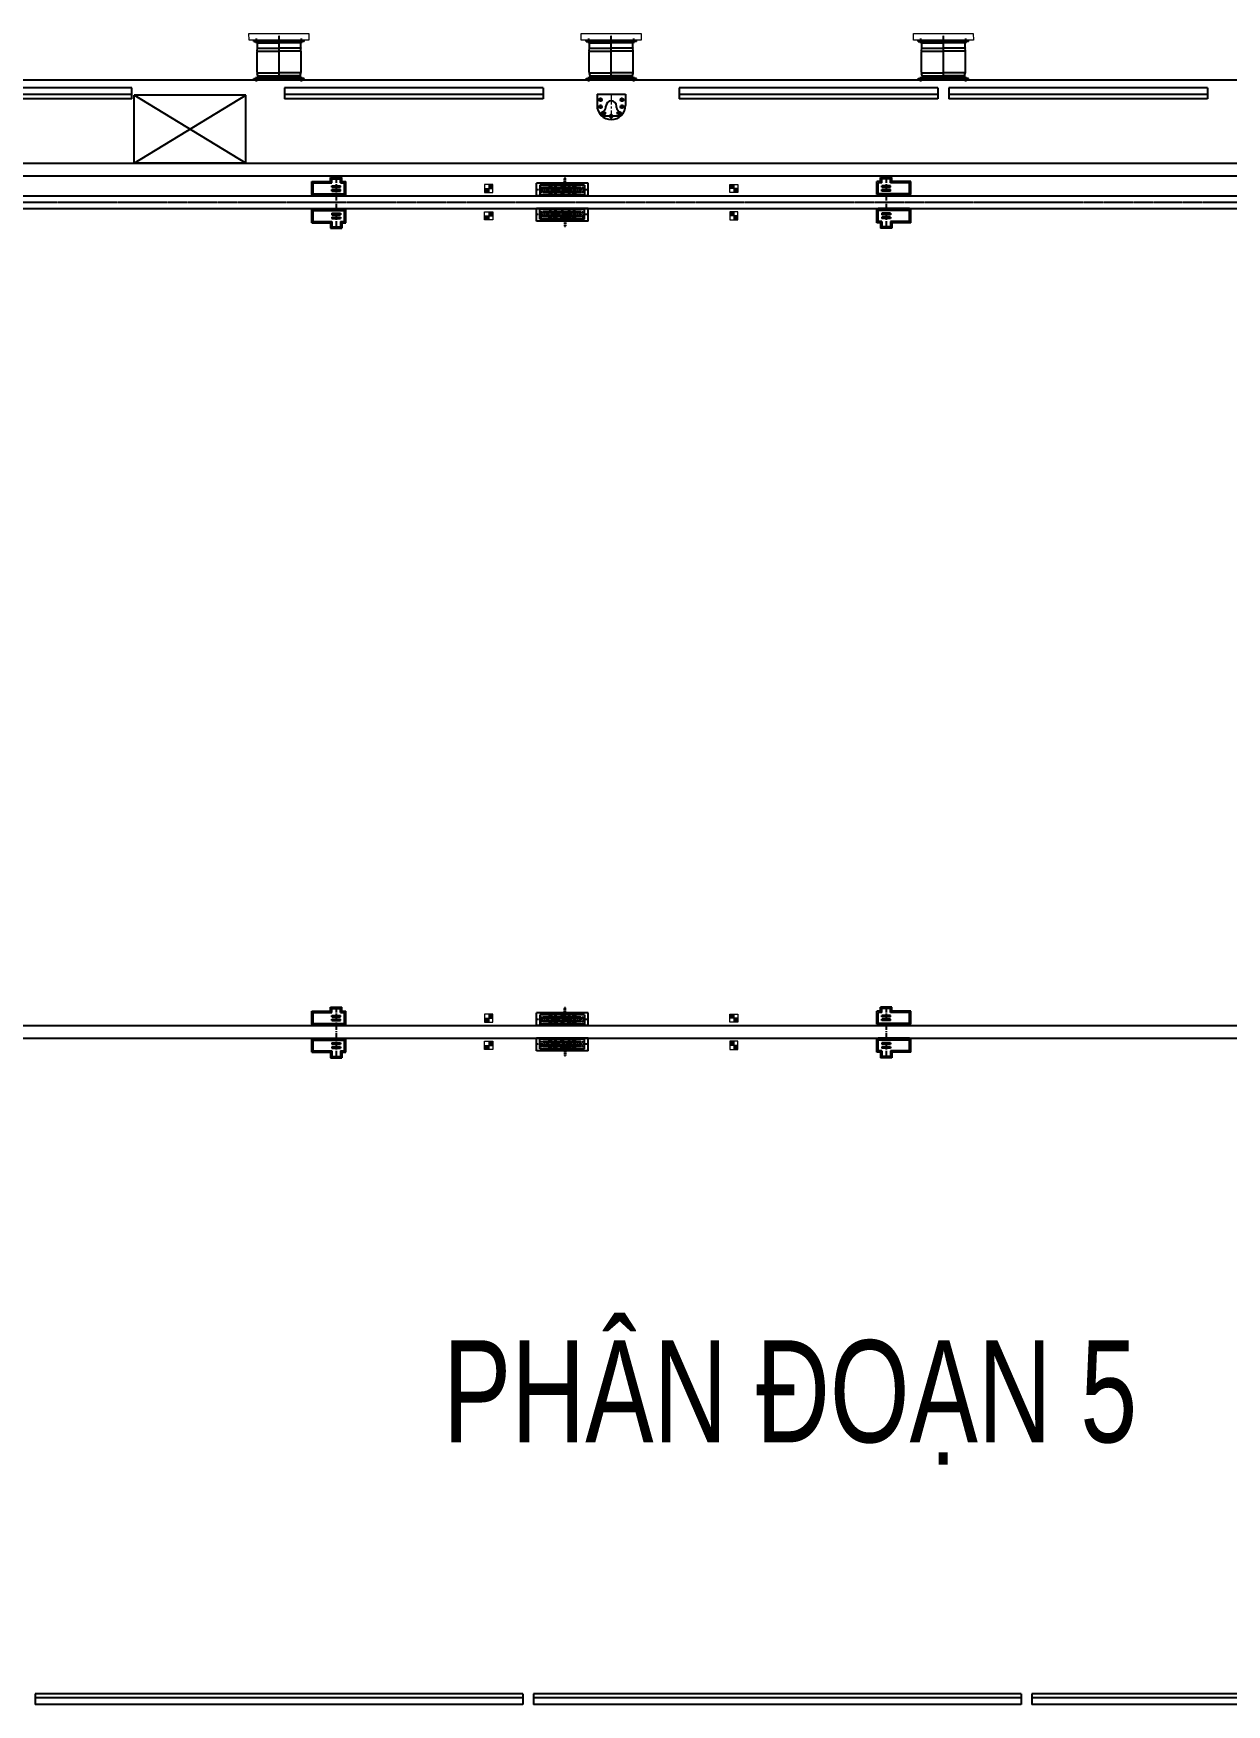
# Model space of a CAD drawing. Extents: x 3412 to 1212600, y 2456 to 246916.
# Drawn here: x 735309 to 779126, y 129066 to 190466 of the extents above; entities that cross this region are included whole.
import ezdxf
from ezdxf.enums import TextEntityAlignment as Align

# ---------------------------------------------------------------- set-up
doc = ezdxf.new("R2010")
doc.units = 0
doc.header["$LTSCALE"] = 20
doc.header["$MEASUREMENT"] = 0
for name, pattern in [('ACAD_ISO10W100', [18, 12, -3, 0, -3]), ('CENTER', [2, 1.25, -0.25, 0.25, -0.25]), ('CENTER2', [28.575000000000003, 19.05, -3.175, 3.175, -3.175]), ('HIDDEN', [0.375, 0.25, -0.125])]:
    doc.linetypes.add(name, pattern=pattern)
for name, color, linetype in [('BAO', 7, 'CONTINUOUS'), ('CEN', 1, 'CENTER'), ('DIM', 4, 'CONTINUOUS'), ('FENDER', 4, 'CONTINUOUS'), ('Gochanxe', 6, 'CONTINUOUS'), ('HIDDEN', 9, 'HIDDEN'), ('KHUAT', 8, 'HIDDEN'), ('Text-Vie', 4, 'CONTINUOUS'), ('THEP', 2, 'CONTINUOUS'), ('TRUC', 1, 'CENTER'), ('ve', 6, 'CONTINUOUS')]:
    doc.layers.add(name, color=color, linetype=linetype)
doc.styles.add('VNROMANS', font='vn_vni.shx', dxfattribs={"width": 0.75, "bigfont": 'bigfont.shx'})

# ---------------------------------------------------------------- blocks, each defined once
blk = doc.blocks.new('STOWN PIN')
at = {"layer": 'BAO'}
for p, q in [((1013224.943246489, 483978.47460759), (1013224.943246489, 483508.47460759)), ((1013224.943246489, 483978.47460759), (1015124.943246489, 483978.47460759)), ((1013354.943246489, 483903.47460759), (1013354.943246489, 483553.47460759)), ((1013354.943246489, 483903.47460759), (1014994.943246489, 483903.47460759)), ((1013874.943246489, 483853.47460759), (1013974.943246489, 483853.47460759)), ((1013874.943246489, 483853.47460759), (1013874.943246489, 483603.47460759)), ((1013974.943246489, 483853.47460759), (1013974.943246489, 483603.47460759)), ((1014374.943246489, 483853.47460759), (1014474.943246489, 483853.47460759)), ((1014374.943246489, 483853.47460759), (1014374.943246489, 483603.47460759)), ((1014474.943246489, 483853.47460759), (1014474.943246489, 483603.47460759)), ((1014994.943246489, 483903.47460759), (1014994.943246489, 483553.47460759)), ((1015124.943246489, 483978.47460759), (1015124.943246489, 483508.47460759)), ((1013224.943246489, 483508.47460759), (1015124.943246489, 483508.47460759)), ((1013354.943246489, 483553.47460759), (1014994.943246489, 483553.47460759)), ((1013474.943246489, 483818.47460759), (1013474.943246489, 483783.47460759)), ((1013474.943246489, 483818.47460759), (1014874.943246489, 483818.47460759)), ((1013474.943246489, 483783.47460759), (1014874.943246489, 483783.47460759)), ((1013474.943246489, 483638.47460759), (1013474.943246489, 483673.47460759)), ((1013474.943246489, 483673.47460759), (1014874.943246489, 483673.47460759)), ((1013474.943246489, 483638.47460759), (1014874.943246489, 483638.47460759)), ((1013574.943246489, 483818.47460759), (1013574.943246489, 483783.47460759)), ((1013574.943246489, 483638.47460759), (1013574.943246489, 483673.47460759)), ((1013874.943246489, 483603.4746075899), (1013974.943246489, 483603.4746075899)), ((1014374.943246489, 483603.4746075899), (1014474.943246489, 483603.47460759)), ((1014774.943246489, 483818.47460759), (1014774.943246489, 483783.47460759)), ((1014774.943246489, 483638.47460759), (1014774.943246489, 483673.47460759)), ((1014874.943246489, 483818.47460759), (1014874.943246489, 483783.47460759)), ((1014874.943246489, 483638.47460759), (1014874.943246489, 483673.47460759)), ((1013224.943246489, 483048.47460759), (1013224.943246489, 482578.47460759)), ((1013224.943246489, 483048.47460759), (1015124.943246489, 483048.4746075899)), ((1013354.943246489, 483003.47460759), (1014994.943246489, 483003.47460759)), ((1013354.943246489, 482653.47460759), (1013354.943246489, 483003.47460759)), ((1013354.943246489, 482653.47460759), (1014994.943246489, 482653.47460759)), ((1013474.943246489, 482918.47460759), (1014874.943246489, 482918.4746075899)), ((1013474.943246489, 482918.47460759), (1013474.943246489, 482883.47460759)), ((1013474.943246489, 482883.47460759), (1014874.943246489, 482883.4746075899)), ((1013474.943246489, 482773.47460759), (1014874.943246489, 482773.47460759)), ((1013474.943246489, 482738.47460759), (1013474.943246489, 482773.47460759)), ((1013474.943246489, 482738.47460759), (1014874.943246489, 482738.47460759)), ((1013574.943246489, 482918.47460759), (1013574.943246489, 482883.47460759)), ((1013574.943246489, 482738.47460759), (1013574.943246489, 482773.47460759)), ((1013874.943246489, 482703.47460759), (1013874.943246489, 482953.47460759)), ((1013874.943246489, 482953.47460759), (1013974.943246489, 482953.47460759)), ((1013874.943246489, 482703.47460759), (1013974.943246489, 482703.47460759)), ((1013974.943246489, 482703.47460759), (1013974.943246489, 482953.47460759)), ((1014374.943246489, 482703.47460759), (1014374.943246489, 482953.47460759)), ((1014374.943246489, 482953.47460759), (1014474.943246489, 482953.47460759)), ((1014374.943246489, 482703.47460759), (1014474.943246489, 482703.47460759)), ((1014474.943246489, 482703.47460759), (1014474.943246489, 482953.47460759)), ((1014774.943246489, 482918.47460759), (1014774.943246489, 482883.47460759)), ((1014774.943246489, 482738.47460759), (1014774.943246489, 482773.47460759)), ((1014874.943246489, 482918.47460759), (1014874.943246489, 482883.47460759)), ((1014874.943246489, 482738.47460759), (1014874.943246489, 482773.47460759)), ((1014994.943246489, 482653.47460759), (1014994.943246489, 483003.47460759)), ((1015124.943246489, 483048.4746075899), (1015124.943246489, 482578.47460759)), ((1013224.943246489, 482578.47460759), (1015124.943246489, 482578.47460759))]:
    blk.add_line(p, q, dxfattribs=at)
at = {"layer": 'CEN', "ltscale": 0.1}
for p, q in [((1013414.943246489, 483848.283200616), (1013414.943246489, 483758.6660145639)), ((1014934.943246489, 483848.283200616), (1014934.943246489, 483758.6660145639)), ((1013224.943246489, 483728.4746075912), (1015124.943246489, 483728.47460759)), ((1013459.751839515, 483803.47460759), (1013370.134653463, 483803.47460759)), ((1013459.751839515, 483653.4746075899), (1013370.134653463, 483653.4746075899)), ((1013414.943246489, 483608.6660145639), (1013414.943246489, 483698.283200616)), ((1014074.943246489, 483763.5713218247), (1014074.943246489, 483693.3778933552)), ((1014890.134653463, 483803.4746075899), (1014979.751839515, 483803.4746075899)), ((1014890.134653463, 483653.4746075899), (1014979.751839515, 483653.4746075899)), ((1014934.943246489, 483608.6660145639), (1014934.943246489, 483698.283200616)), ((1013224.943246489, 482828.4746075912), (1015124.943246489, 482828.47460759)), ((1013459.751839515, 482903.47460759), (1013370.134653463, 482903.47460759)), ((1013459.751839515, 482753.47460759), (1013370.134653463, 482753.47460759)), ((1013414.943246489, 482948.283200616), (1013414.943246489, 482858.666014564)), ((1013414.943246489, 482708.6660145639), (1013414.943246489, 482798.283200616)), ((1014074.943246489, 482793.3778933552), (1014074.943246489, 482863.5713218247)), ((1014890.134653463, 482903.47460759), (1014979.751839515, 482903.47460759)), ((1014890.134653463, 482753.47460759), (1014979.751839515, 482753.47460759)), ((1014934.943246489, 482948.283200616), (1014934.943246489, 482858.6660145639)), ((1014934.943246489, 482708.6660145639), (1014934.943246489, 482798.283200616))]:
    blk.add_line(p, q, dxfattribs=at)
at = {"layer": 'HIDDEN', "ltscale": 0.2}
for p, q in [((1014054.943246489, 483728.47460759), (1014054.943246489, 484151.1778209549)), ((1014094.943246489, 483728.47460759), (1014094.943246489, 484151.2909474992)), ((1014054.943246489, 482828.47460759), (1014054.943246489, 482405.7713942251)), ((1014094.943246489, 482828.47460759), (1014094.943246489, 482405.6582676808))]:
    blk.add_line(p, q, dxfattribs=at)
at = {"layer": 'KHUAT'}
for p, q in [((1013689.943246489, 483875.9746075899), (1013779.943246489, 483875.97460759)), ((1013689.943246489, 483875.9746075899), (1013689.943246489, 483785.97460759)), ((1013779.943246489, 483875.97460759), (1013779.943246489, 483785.97460759)), ((1014129.943246489, 483875.97460759), (1014129.943246489, 483785.97460759)), ((1014129.943246489, 483875.97460759), (1014219.943246489, 483875.97460759)), ((1014219.943246489, 483875.97460759), (1014219.943246489, 483785.97460759)), ((1014569.943246489, 483875.9746075901), (1014659.943246489, 483875.9746075901)), ((1014569.943246489, 483875.9746075901), (1014569.943246489, 483785.97460759)), ((1014659.943246489, 483875.9746075901), (1014659.943246489, 483785.97460759)), ((1013689.943246489, 483785.9746075899), (1013779.943246489, 483785.97460759)), ((1013689.943246489, 483670.97460759), (1013779.943246489, 483670.97460759)), ((1013689.943246489, 483670.97460759), (1013689.943246489, 483580.97460759)), ((1013689.943246489, 483580.97460759), (1013779.943246489, 483580.97460759)), ((1013779.943246489, 483670.97460759), (1013779.943246489, 483580.97460759)), ((1014129.943246489, 483785.9746075899), (1014219.943246489, 483785.97460759)), ((1014129.943246489, 483670.97460759), (1014129.943246489, 483580.97460759)), ((1014129.943246489, 483670.97460759), (1014219.943246489, 483670.97460759)), ((1014129.943246489, 483580.97460759), (1014219.943246489, 483580.97460759)), ((1014219.943246489, 483670.97460759), (1014219.943246489, 483580.97460759)), ((1014569.943246489, 483785.9746075899), (1014659.943246489, 483785.97460759)), ((1014569.943246489, 483670.97460759), (1014659.943246489, 483670.97460759)), ((1014569.943246489, 483670.97460759), (1014569.943246489, 483580.97460759)), ((1014569.943246489, 483580.97460759), (1014659.943246489, 483580.97460759)), ((1014659.943246489, 483670.97460759), (1014659.943246489, 483580.97460759)), ((1013689.943246489, 482885.97460759), (1013689.943246489, 482960.97460759)), ((1013689.943246489, 482960.97460759), (1013779.943246489, 482960.97460759)), ((1013689.943246489, 482885.97460759), (1013779.943246489, 482885.97460759)), ((1013689.943246489, 482770.97460759), (1013779.943246489, 482770.97460759)), ((1013689.943246489, 482695.97460759), (1013689.943246489, 482770.97460759)), ((1013689.943246489, 482695.97460759), (1013779.943246489, 482695.97460759)), ((1013779.943246489, 482885.97460759), (1013779.943246489, 482960.97460759)), ((1013779.943246489, 482695.97460759), (1013779.943246489, 482770.97460759)), ((1014129.943246489, 482960.97460759), (1014219.943246489, 482960.97460759)), ((1014129.943246489, 482885.97460759), (1014129.943246489, 482960.97460759)), ((1014129.943246489, 482885.97460759), (1014219.943246489, 482885.97460759)), ((1014129.943246489, 482770.97460759), (1014219.943246489, 482770.97460759)), ((1014129.943246489, 482695.97460759), (1014129.943246489, 482770.97460759)), ((1014129.943246489, 482695.97460759), (1014219.943246489, 482695.97460759)), ((1014219.943246489, 482885.97460759), (1014219.943246489, 482960.97460759)), ((1014219.943246489, 482695.97460759), (1014219.943246489, 482770.97460759)), ((1014569.943246489, 482885.97460759), (1014569.943246489, 482960.97460759)), ((1014569.943246489, 482960.97460759), (1014659.943246489, 482960.97460759)), ((1014569.943246489, 482885.97460759), (1014659.943246489, 482885.97460759)), ((1014569.943246489, 482695.97460759), (1014569.943246489, 482770.97460759)), ((1014569.943246489, 482770.97460759), (1014659.943246489, 482770.97460759)), ((1014569.943246489, 482695.97460759), (1014659.943246489, 482695.97460759)), ((1014659.943246489, 482885.97460759), (1014659.943246489, 482960.97460759)), ((1014659.943246489, 482695.97460759), (1014659.943246489, 482770.97460759))]:
    blk.add_line(p, q, dxfattribs=at)
for centre in [(1014074.943246489, 483728.47460759), (1014074.943246489, 482828.47460759)]:
    blk.add_circle(centre, 20, dxfattribs=at)
for centre, radius, start, end in [((1014064.943248761, 484144.7484312159), 11.95008258844117, 33.19478902176302, 146.805250768551), ((1014084.943248759, 484144.7520714395), 11.94809380308183, 33.18020921004884, 146.8198305785457), ((1014084.943244218, 484157.8298305031), 11.94809380308303, 213.1802092100488, 326.8198305785457), ((1014064.943248761, 482412.2007839641), 11.95008258844117, 213.194749231449, 326.8052109782369), ((1014084.943244218, 482399.1193846769), 11.94809380308303, 33.18016942145428, 146.8197907899512), ((1014084.943248759, 482412.1971437405), 11.94809380308183, 213.1801694214543, 326.8197907899511)]:
    blk.add_arc(centre, radius, start, end, dxfattribs=at)
blk = doc.blocks.new('DEM1450')
at = {"layer": 'DIM', "color": 1, "linetype": 'CENTER2', "ltscale": 2}
for p, q in [((-1450803.578056657, 656359.9936011005), (-1450803.578056657, 656531.9936011005)), ((-1449153.578056657, 656359.9936011005), (-1449153.578056657, 656531.9936011005)), ((-1450803.578056657, 654951.9936011052), (-1450803.578056657, 655123.9936011052)), ((-1449153.578056657, 654951.9936011052), (-1449153.578056657, 655123.9936011052))]:
    blk.add_line(p, q, dxfattribs=at)
at = {"layer": 've', "color": 7}
for p, q in [((-1450903.578056657, 656424.9936011005), (-1450903.578056657, 656466.9936011005)), ((-1450903.578056657, 656466.9936011005), (-1449053.578056657, 656466.9936011006)), ((-1450903.578056657, 656424.9936011005), (-1450845.545832512, 656424.9936011005)), ((-1450773.862484455, 656366.9936011005), (-1450845.545832512, 656424.9936011005)), ((-1450845.545832512, 656424.9936011005), (-1449978.862484455, 656424.9936011005)), ((-1450773.862484455, 656366.9936011005), (-1449978.862484455, 656366.9936011005)), ((-1450773.862484455, 656188.4736423548), (-1450773.862484455, 656366.9936011005)), ((-1449053.578056657, 656424.9936011005), (-1449978.862484455, 656424.9936011005)), ((-1449183.862484455, 656366.9936011005), (-1449978.862484455, 656366.9936011005)), ((-1449183.862484455, 656366.9936011005), (-1449112.288513882, 656425.128522835)), ((-1449183.862484455, 656188.4736423548), (-1449183.862484455, 656366.9936011005)), ((-1449053.578056657, 656424.9936011005), (-1449053.578056657, 656466.9936011045)), ((-1450785.862484455, 655290.3921895213), (-1450785.862484455, 656057.5135598462)), ((-1450785.669421384, 656064.9936011005), (-1449978.862484455, 656064.9936011005)), ((-1450785.09279456, 656072.4339367535), (-1450774.63217435, 656173.5532654473)), ((-1450774.055547526, 656180.9936011005), (-1449978.862484455, 656180.9936011005)), ((-1449183.669421384, 656180.9936011005), (-1449978.862484455, 656180.9936011005)), ((-1449172.055547526, 656064.9936011005), (-1449978.862484455, 656064.9936011005)), ((-1449172.63217435, 656072.4339367535), (-1449183.09279456, 656173.5532654473)), ((-1449171.862484455, 655290.3921895213), (-1449171.862484455, 656057.5135598462)), ((-1450784.274828462, 655268.9936011005), (-1449978.862484455, 655268.9936011005)), ((-1450757.043720816, 655173.4799844674), (-1450779.681248094, 655248.5072177334)), ((-1450752.450140448, 655152.9936011005), (-1449978.862484455, 655152.9936011005)), ((-1449173.450140448, 655268.9936011005), (-1449978.862484455, 655268.9936011005)), ((-1449205.274828462, 655152.9936011005), (-1449978.862484455, 655152.9936011005)), ((-1449200.681248094, 655173.4799844674), (-1449178.043720816, 655248.5072177334)), ((-1450903.578056657, 655058.9936011052), (-1449978.862484455, 655058.9936011052)), ((-1450903.578056657, 655016.993601105), (-1450903.578056657, 655058.993601105)), ((-1450903.578056657, 655016.993601105), (-1449053.578056657, 655016.9936011052)), ((-1450750.862484455, 655116.9936011052), (-1450808.862484455, 655058.9936011052)), ((-1450750.862484455, 655116.9936011052), (-1450750.862484455, 655131.5950126797)), ((-1450750.862484455, 655116.9936011052), (-1449978.862484455, 655116.9936011052)), ((-1449206.862484455, 655116.9936011052), (-1449978.862484455, 655116.9936011052)), ((-1449053.578056657, 655058.9936011052), (-1449978.862484455, 655058.9936011052)), ((-1449718.862484455, 655058.9936011052), (-1449893.862488455, 655058.9936011052)), ((-1449173.862484455, 655058.9936011052), (-1449218.862484455, 655058.9936011052)), ((-1449206.862484455, 655116.9936011052), (-1449206.862484455, 655131.5950126797)), ((-1449206.862484455, 655116.9936011052), (-1449206.862484455, 655131.5950126797)), ((-1449206.862484455, 655116.9936011052), (-1449148.862484455, 655058.9936011052)), ((-1449206.862484455, 655116.9936011052), (-1449173.862484455, 655083.9936011052)), ((-1449053.578056657, 655016.9936011052), (-1449053.578056657, 655058.9936011091))]:
    blk.add_line(p, q, dxfattribs=at)
at = {"layer": 've', "color": 1, "linetype": 'ACAD_ISO10W100', "ltscale": 0.1}
for p, q in [((-1449978.578056657, 655017.0700450104), (-1449978.578056657, 656639.328467969)), ((-1449978.578056657, 655016.9936011051), (-1449978.578056657, 656639.2520240636))]:
    blk.add_line(p, q, dxfattribs=at)
at = {"layer": 've', "color": 7}
for centre, start, end in [((-1450640.862484455, 656057.5135598463), 174.0938588821114, 180), ((-1450918.862484455, 656188.473642355), 354.0938588821114, 0), ((-1449038.862484455, 656188.473642355), 180, 185.9061411178886), ((-1449316.862484455, 656057.5135598463), 0, 5.906141117888577), ((-1450640.862484455, 655290.3921895215), 180, 196.7898303771301), ((-1450895.862484455, 655131.5950126798), 0, 16.78983037713017), ((-1449061.862484455, 655131.5950126798), 163.2101696228699, 180), ((-1449316.862484455, 655290.3921895215), 343.2101696228698, 0)]:
    blk.add_arc(centre, 145, start, end, dxfattribs=at)
blk = doc.blocks.new('gcx')
at = {"layer": 'Gochanxe'}
for p, q in [((332397.5000002375, -300.0000000069849), (328100.5688536977, -300.0000000048894)), ((332397.5000002375, -550.0000000069849), (328100.5688536977, -550.0000000048894)), ((332397.5000002375, -700.0000000072177), (332397.5000002375, -300.0000001366716)), ((337999.9999981029, -300.0000002318993), (337999.9999981029, -700.0000002316665)), ((347499.9999981029, -300.0000002365559), (337999.9999981029, -300.0000002318993)), ((347499.9999981029, -550.0000002363231), (337999.9999981029, -550.0000002318993)), ((347499.9999981029, -300.0000002318993), (347499.9999981029, -700.0000002316665)), ((352500.2844258994, -300.0000002318993), (352500.2844258994, -700.0000002316665)), ((361999.999998102, -300.0000002365559), (352500.2844258994, -300.0000002318993)), ((361999.999998102, -550.0000002363231), (352500.2844258994, -550.0000002318993)), ((361999.999998102, -300.0000002318993), (361999.999998102, -700.0000002316665)), ((362399.999998101, -300.0000002318993), (362399.999998101, -700.0000002316665)), ((371899.999998102, -300.0000002365559), (362399.999998101, -300.0000002318993)), ((371899.999998102, -550.0000002363231), (362399.999998101, -550.0000002318993)), ((371899.999998102, -300.0000002318993), (371899.999998102, -700.0000002316665)), ((332397.5000002375, -700.0000000072177), (328100.5688536977, -700.0000000048894)), ((347499.9999981029, -700.0000002365559), (337999.9999981029, -700.0000002318993)), ((361999.999998102, -700.0000002365559), (352500.2844258994, -700.0000002318993)), ((371899.999998102, -700.0000002365559), (362399.999998101, -700.0000002318993)), ((328849.7155722044, -59300.00000002305), (328849.7155722054, -59700.00000002212)), ((346750.0000000037, -59300.00000002282), (328849.7155722044, -59300.00000002282)), ((346750.0000000037, -59450.00000002258), (328849.7155722054, -59450.00000002258)), ((346750.0000000047, -59300.00000002258), (346750.0000000037, -59700.00000002189)), ((347150.0000000037, -59300.00000002282), (347150.0000000037, -59700.00000002189)), ((365049.7155721998, -59300.00000002258), (347150.0000000037, -59300.00000002282)), ((365049.7155721998, -59450.00000002235), (347150.0000000028, -59450.00000002258)), ((365049.7155721998, -59300.00000002282), (365049.7155721998, -59700.00000002212)), ((365449.7155721979, -59300.00000002282), (365449.7155721979, -59700.00000002212)), ((383349.7155721989, -59300.00000002282), (365449.7155721989, -59300.00000002282)), ((383349.7155721979, -59450.00000002258), (365449.7155721989, -59450.00000002258)), ((346750.0000000037, -59700.00000002189), (328849.7155722044, -59700.00000002212)), ((365049.7155721989, -59700.00000002165), (347150.0000000037, -59700.00000002189)), ((383349.7155721998, -59700.00000002165), (365449.7155721979, -59700.00000002189))]:
    blk.add_line(p, q, dxfattribs=at)

msp = doc.modelspace()

# ---------------------------------------------------------------- hatches: boundary and pattern name
at = {"layer": 'BAO', "linetype": 'ByBlock', "lineweight": 15}
h = msp.add_hatch(color=256, dxfattribs=at)
h.paths.add_polyline_path([(752178.4115504497, 184915.9911772315), (752028.4115504497, 184915.9911772315), (752028.4115504497, 184765.9911772315), (752178.4115504497, 184765.9911772315)])
h.paths.add_polyline_path([(752028.4115504497, 184765.9911772315), (751878.4115504497, 184765.9911772315), (751878.4115504497, 184615.9911772315), (752028.4115504497, 184615.9911772315)])
h = msp.add_hatch(color=256, dxfattribs=at)
h.paths.add_polyline_path([(760878.4115504497, 184915.9911772315), (761028.4115504497, 184915.9911772315), (761028.4115504497, 184765.9911772315), (760878.4115504497, 184765.9911772315)])
h.paths.add_polyline_path([(761028.4115504497, 184765.9911772315), (761178.4115504497, 184765.9911772315), (761178.4115504497, 184615.9911772315), (761028.4115504497, 184615.9911772315)])
h = msp.add_hatch(color=256, dxfattribs=at)
h.paths.add_polyline_path([(752178.4115507896, 183915.9911772315), (752028.4115507896, 183915.9911772315), (752028.4115507896, 183765.9911772315), (752178.4115507896, 183765.9911772315)])
h.paths.add_polyline_path([(752028.4115507896, 183765.9911772315), (751878.4115507896, 183765.9911772315), (751878.4115507896, 183615.9911772315), (752028.4115507896, 183615.9911772315)])
h = msp.add_hatch(color=256, dxfattribs=at)
h.paths.add_polyline_path([(760878.4115501097, 183915.9911772315), (761028.4115501097, 183915.9911772315), (761028.4115501097, 183765.9911772315), (760878.4115501097, 183765.9911772315)])
h.paths.add_polyline_path([(761028.4115501097, 183765.9911772315), (761178.4115501097, 183765.9911772315), (761178.4115501097, 183615.9911772315), (761028.4115501097, 183615.9911772315)])
h = msp.add_hatch(color=256, dxfattribs=at)
h.paths.add_polyline_path([(752178.4115504497, 154435.9911772311), (752028.4115504497, 154435.9911772311), (752028.4115504497, 154285.9911772311), (752178.4115504497, 154285.9911772308)])
h.paths.add_polyline_path([(752028.4115504497, 154285.9911772311), (751878.4115504497, 154285.9911772308), (751878.4115504497, 154135.9911772311), (752028.4115504497, 154135.9911772311)])
h = msp.add_hatch(color=256, dxfattribs=at)
h.paths.add_polyline_path([(760878.4115504497, 154435.9911772311), (761028.4115504497, 154435.9911772311), (761028.4115504497, 154285.9911772311), (760878.4115504497, 154285.9911772308)])
h.paths.add_polyline_path([(761028.4115504497, 154285.9911772311), (761178.4115504497, 154285.9911772308), (761178.4115504497, 154135.9911772311), (761028.4115504497, 154135.9911772311)])
h = msp.add_hatch(color=256, dxfattribs=at)
h.paths.add_polyline_path([(752178.4115507896, 153435.9911772311), (752028.4115507896, 153435.9911772311), (752028.4115507896, 153285.9911772311), (752178.4115507896, 153285.9911772311)])
h.paths.add_polyline_path([(752028.4115507896, 153285.9911772311), (751878.4115507896, 153285.9911772311), (751878.4115507896, 153135.9911772311), (752028.4115507896, 153135.9911772311)])
h = msp.add_hatch(color=256, dxfattribs=at)
h.paths.add_polyline_path([(760878.4115501097, 153435.9911772311), (761028.4115501097, 153435.9911772311), (761028.4115501097, 153285.9911772311), (760878.4115501097, 153285.9911772311)])
h.paths.add_polyline_path([(761028.4115501097, 153285.9911772311), (761178.4115501097, 153285.9911772311), (761178.4115501097, 153135.9911772311), (761028.4115501097, 153135.9911772311)])

# ---------------------------------------------------------------- linework, layer by layer
at = {"layer": 'BAO'}
for p, q in [((706538.4115504618, 188765.9911774436), (806518.4115504618, 188765.9911774439)), ((739010.8617624929, 185695.9911772322), (743110.9115506997, 188195.9911772322)), ((743110.9115506997, 185695.9911772322), (739010.8617624929, 188195.9911772322)), ((743110.9115506997, 185695.9911772322), (743110.9115506988, 188195.9911772315)), ((756005.9115485647, 188230.9911772292), (756005.9115485647, 187823.4911772292)), ((756005.9115485647, 188230.9911772292), (757050.9115485647, 188230.9911772292)), ((757050.9115485647, 188230.9911772292), (757050.9115485647, 187823.4911772292)), ((756330.6908640699, 187744.0758287148), (756330.6908640699, 187797.1873274462)), ((756726.1322330604, 187744.0758287148), (756726.1322330604, 187797.1873274462)), ((729978.411550472, 185695.9911772322), (815078.4115504562, 185695.991177232)), ((726178.411550472, 185235.9911772322), (815078.4115504553, 185235.991177232)), ((745528.4115504497, 185020.9911772334), (746218.4115504497, 185020.9911772334)), ((745528.4115504497, 184545.9911772334), (745528.4115504497, 185020.9911772334)), ((745578.4115504497, 184970.9911772334), (745528.4115504497, 185020.9911772334)), ((745578.4115504497, 184970.9911772334), (746268.4115504497, 184970.9911772334)), ((745578.4115504497, 184495.9911772334), (745578.4115504497, 184970.9911772334)), ((746218.4115504497, 185170.9911772334), (746638.4115504497, 185170.9911772334)), ((746218.4115504497, 185020.9911772334), (746218.4115504497, 185170.9911772334)), ((746268.4115504497, 185120.9911772334), (746218.4115504497, 185170.9911772334)), ((746218.4115504497, 185020.9911772334), (746268.4115504497, 184970.9911772334)), ((746268.4115504497, 184970.9911772334), (746268.4115504497, 185120.9911772334)), ((746268.4115504497, 185120.9911772334), (746588.4115504497, 185120.9911772334)), ((746268.4115504497, 184815.9911772334), (746268.4115504497, 184865.9911772334)), ((746268.4115504497, 184865.9911772334), (746588.4115504497, 184865.9911772334)), ((746268.4115504497, 184815.9911772334), (746588.4115504497, 184815.9911772334)), ((746588.4115504497, 185120.9911772334), (746638.4115504497, 185170.9911772334)), ((746588.4115504497, 184970.9911772334), (746588.4115504497, 185120.9911772334)), ((746638.4115504497, 185020.9911772334), (746588.4115504497, 184970.9911772334)), ((746588.4115504497, 184970.9911772334), (746728.4115504497, 184970.9911772334)), ((746588.4115504497, 184815.9911772334), (746588.4115504497, 184865.9911772334)), ((746638.4115504497, 185020.9911772334), (746638.4115504497, 185170.9911772334)), ((746638.4115504497, 185020.9911772334), (746778.4115504497, 185020.9911772334)), ((746728.4115504497, 184495.9911772334), (746728.4115504497, 184970.9911772334)), ((746778.4115504497, 184545.9911772334), (746778.4115504497, 185020.9911772334)), ((766278.4115504497, 184545.9911772334), (766278.4115504497, 185020.9911772334)), ((766418.4115504497, 185020.9911772334), (766278.4115504497, 185020.9911772334)), ((766328.4115504497, 184495.9911772334), (766328.4115504497, 184970.9911772334)), ((766468.4115504497, 184970.9911772334), (766328.4115504497, 184970.9911772334)), ((766838.4115504497, 185170.9911772334), (766418.4115504497, 185170.9911772334)), ((766418.4115504497, 185020.9911772334), (766418.4115504497, 185170.9911772334)), ((766468.4115504497, 185120.9911772334), (766418.4115504497, 185170.9911772334)), ((766418.4115504497, 185020.9911772334), (766468.4115504497, 184970.9911772334)), ((766468.4115504497, 184970.9911772334), (766468.4115504497, 185120.9911772334)), ((766788.4115504497, 185120.9911772334), (766468.4115504497, 185120.9911772334)), ((766468.4115504497, 184815.9911772334), (766468.4115504497, 184865.9911772334)), ((766788.4115504497, 184865.9911772334), (766468.4115504497, 184865.9911772334)), ((766788.4115504497, 184815.9911772334), (766468.4115504497, 184815.9911772334)), ((766788.4115504497, 185120.9911772334), (766838.4115504497, 185170.9911772334)), ((766788.4115504497, 184970.9911772334), (766788.4115504497, 185120.9911772334)), ((766838.4115504497, 185020.9911772334), (766788.4115504497, 184970.9911772334)), ((767478.4115504497, 184970.9911772334), (766788.4115504497, 184970.9911772334)), ((766788.4115504497, 184815.9911772334), (766788.4115504497, 184865.9911772334)), ((766838.4115504497, 185020.9911772334), (766838.4115504497, 185170.9911772334)), ((767528.4115504497, 185020.9911772334), (766838.4115504497, 185020.9911772334)), ((767478.4115504497, 184970.9911772334), (767528.4115504497, 185020.9911772334)), ((767478.4115504497, 184495.9911772334), (767478.4115504497, 184970.9911772334)), ((767528.4115504497, 184545.9911772334), (767528.4115504497, 185020.9911772334)), ((411706.5951410518, 184495.9911772329), (1008695.911550462, 184495.9911772315)), ((745578.4115504497, 184495.9911772334), (745528.4115504497, 184545.9911772334)), ((745578.4115504497, 184570.9911772334), (746728.4115504497, 184570.9911772334)), ((745578.411550473, 184495.9911772334), (746728.4115504739, 184495.9911772334)), ((746268.4115504497, 184725.9911772334), (746588.4115504497, 184725.9911772334)), ((746268.4115504497, 184675.9911772334), (746268.4115504497, 184725.9911772334)), ((746268.4115504497, 184675.9911772334), (746588.4115504497, 184675.9911772334)), ((746588.4115504497, 184675.9911772334), (746588.4115504497, 184725.9911772334)), ((746778.4115504497, 184545.9911772334), (746728.4115504497, 184495.9911772334)), ((766278.4115504497, 184545.9911772334), (766328.4115504497, 184495.9911772334)), ((767478.4115504497, 184570.9911772334), (766328.4115504497, 184570.9911772334)), ((767478.4115504264, 184495.9911772334), (766328.4115504255, 184495.9911772334)), ((766788.4115504497, 184725.9911772334), (766468.4115504497, 184725.9911772334)), ((766468.4115504497, 184675.9911772334), (766468.4115504497, 184725.9911772334)), ((766788.4115504497, 184675.9911772334), (766468.4115504497, 184675.9911772334)), ((766788.4115504497, 184675.9911772334), (766788.4115504497, 184725.9911772334)), ((767478.4115504497, 184495.9911772334), (767528.4115504497, 184545.9911772334)), ((411706.5951410518, 184035.9911772329), (1008695.911550462, 184035.9911772315)), ((745578.4115504497, 184035.9911772332), (745528.4115504497, 183985.9911772332)), ((745528.4115504497, 183510.9911772332), (745528.4115504497, 183985.9911772332)), ((745578.411550473, 184035.9911772332), (746728.4115504739, 184035.9911772332)), ((745578.4115504497, 183560.9911772332), (745578.4115504497, 184035.9911772332)), ((745578.4115504497, 183960.9911772332), (746728.4115504497, 183960.9911772332)), ((746268.4115504497, 183855.9911772332), (746588.4115504497, 183855.9911772332)), ((746268.4115504497, 183855.9911772332), (746268.4115504497, 183805.9911772332)), ((746268.4115504497, 183805.9911772332), (746588.4115504497, 183805.9911772332)), ((746268.4115504497, 183715.9911772332), (746268.4115504497, 183665.9911772332)), ((746268.4115504497, 183715.9911772332), (746588.4115504497, 183715.9911772332)), ((746268.4115504497, 183665.9911772332), (746588.4115504497, 183665.9911772332)), ((746588.4115504497, 183855.9911772332), (746588.4115504497, 183805.9911772332)), ((746588.4115504497, 183715.9911772332), (746588.4115504497, 183665.9911772332)), ((746778.4115504497, 183985.9911772332), (746728.4115504497, 184035.9911772332)), ((746728.4115504497, 183560.9911772332), (746728.4115504497, 184035.9911772332)), ((746778.4115504497, 183510.9911772332), (746778.4115504497, 183985.9911772332)), ((766278.4115504497, 183985.9911772332), (766328.4115504497, 184035.9911772332)), ((766278.4115504497, 183510.9911772332), (766278.4115504497, 183985.9911772332)), ((767478.4115504264, 184035.9911772332), (766328.4115504255, 184035.9911772332)), ((766328.4115504497, 183560.9911772332), (766328.4115504497, 184035.9911772332)), ((767478.4115504497, 183960.9911772332), (766328.4115504497, 183960.9911772332)), ((766788.4115504497, 183855.9911772332), (766468.4115504497, 183855.9911772332)), ((766468.4115504497, 183855.9911772332), (766468.4115504497, 183805.9911772332)), ((766788.4115504497, 183805.9911772332), (766468.4115504497, 183805.9911772332)), ((766468.4115504497, 183715.9911772332), (766468.4115504497, 183665.9911772332)), ((766788.4115504497, 183715.9911772332), (766468.4115504497, 183715.9911772332)), ((766788.4115504497, 183665.9911772332), (766468.4115504497, 183665.9911772332)), ((766788.4115504497, 183855.9911772332), (766788.4115504497, 183805.9911772332)), ((766788.4115504497, 183715.9911772332), (766788.4115504497, 183665.9911772332)), ((767478.4115504497, 184035.9911772332), (767528.4115504497, 183985.9911772332)), ((767478.4115504497, 183560.9911772332), (767478.4115504497, 184035.9911772332)), ((767528.4115504497, 183510.9911772332), (767528.4115504497, 183985.9911772332)), ((745578.4115504497, 183560.9911772332), (745528.4115504497, 183510.9911772332)), ((745528.4115504497, 183510.9911772332), (746218.4115504497, 183510.9911772332)), ((745578.4115504497, 183560.9911772332), (746268.4115504497, 183560.9911772332)), ((746268.4115504497, 183560.9911772332), (746218.4115504497, 183510.9911772332)), ((746218.4115504497, 183510.9911772332), (746218.4115504497, 183310.9911772332)), ((746268.4115504497, 183360.9911772332), (746218.4115504497, 183310.9911772332)), ((746218.4115504497, 183310.9911772332), (746638.4115504497, 183310.9911772332)), ((746268.4115504497, 183560.9911772332), (746268.4115504497, 183360.9911772332)), ((746268.4115504497, 183360.9911772332), (746588.4115504497, 183360.9911772332)), ((746638.4115504497, 183510.9911772332), (746588.4115504497, 183560.9911772332)), ((746588.4115504497, 183560.9911772332), (746728.4115504497, 183560.9911772332)), ((746588.4115504497, 183560.9911772332), (746588.4115504497, 183360.9911772332)), ((746588.4115504497, 183360.9911772332), (746638.4115504497, 183310.9911772332)), ((746638.4115504497, 183510.9911772332), (746778.4115504497, 183510.9911772332)), ((746638.4115504497, 183510.9911772332), (746638.4115504497, 183310.9911772332)), ((746728.4115504497, 183560.9911772332), (746778.4115504497, 183510.9911772332)), ((766328.4115504497, 183560.9911772332), (766278.4115504497, 183510.9911772332)), ((766418.4115504497, 183510.9911772332), (766278.4115504497, 183510.9911772332)), ((766468.4115504497, 183560.9911772332), (766328.4115504497, 183560.9911772332)), ((766418.4115504497, 183510.9911772332), (766468.4115504497, 183560.9911772332)), ((766418.4115504497, 183510.9911772332), (766418.4115504497, 183310.9911772332)), ((766468.4115504497, 183360.9911772332), (766418.4115504497, 183310.9911772332)), ((766838.4115504497, 183310.9911772332), (766418.4115504497, 183310.9911772332)), ((766468.4115504497, 183560.9911772332), (766468.4115504497, 183360.9911772332)), ((766788.4115504497, 183360.9911772332), (766468.4115504497, 183360.9911772332)), ((766788.4115504497, 183560.9911772332), (766838.4115504497, 183510.9911772332)), ((766788.4115504497, 183560.9911772332), (766788.4115504497, 183360.9911772332)), ((767478.4115504497, 183560.9911772332), (766788.4115504497, 183560.9911772332)), ((766788.4115504497, 183360.9911772332), (766838.4115504497, 183310.9911772332)), ((766838.4115504497, 183510.9911772332), (766838.4115504497, 183310.9911772332)), ((767528.4115504497, 183510.9911772332), (766838.4115504497, 183510.9911772332)), ((767478.4115504497, 183560.9911772332), (767528.4115504497, 183510.9911772332)), ((745528.4115504497, 154540.9911772327), (746218.4115504497, 154540.9911772327)), ((745528.4115504497, 154065.9911772327), (745528.4115504497, 154540.9911772327)), ((745578.4115504497, 154490.9911772327), (745528.4115504497, 154540.9911772327)), ((745578.4115504497, 154490.9911772327), (746268.4115504497, 154490.9911772327)), ((745578.4115504497, 154015.9911772327), (745578.4115504497, 154490.9911772327)), ((746218.4115504497, 154690.9911772327), (746638.4115504497, 154690.9911772327)), ((746218.4115504497, 154540.9911772327), (746218.4115504497, 154690.9911772327)), ((746268.4115504497, 154640.9911772327), (746218.4115504497, 154690.9911772327)), ((746218.4115504497, 154540.9911772327), (746268.4115504497, 154490.9911772327)), ((746268.4115504497, 154490.9911772327), (746268.4115504497, 154640.9911772327)), ((746268.4115504497, 154640.9911772327), (746588.4115504497, 154640.9911772327)), ((746268.4115504497, 154335.9911772327), (746268.4115504497, 154385.9911772327)), ((746268.4115504497, 154385.9911772327), (746588.4115504497, 154385.9911772327)), ((746268.4115504497, 154335.9911772327), (746588.4115504497, 154335.9911772327)), ((746268.4115504497, 154245.9911772327), (746588.4115504497, 154245.9911772327)), ((746268.4115504497, 154195.9911772327), (746268.4115504497, 154245.9911772327)), ((746268.4115504497, 154195.9911772327), (746588.4115504497, 154195.9911772327)), ((746588.4115504497, 154640.9911772327), (746638.4115504497, 154690.9911772327)), ((746588.4115504497, 154490.9911772327), (746588.4115504497, 154640.9911772327)), ((746638.4115504497, 154540.9911772327), (746588.4115504497, 154490.9911772327)), ((746588.4115504497, 154490.9911772327), (746728.4115504497, 154490.9911772327)), ((746588.4115504497, 154335.9911772327), (746588.4115504497, 154385.9911772327)), ((746588.4115504497, 154195.9911772327), (746588.4115504497, 154245.9911772327)), ((746638.4115504497, 154540.9911772327), (746638.4115504497, 154690.9911772327)), ((746638.4115504497, 154540.9911772327), (746778.4115504497, 154540.9911772327)), ((746728.4115504497, 154015.9911772327), (746728.4115504497, 154490.9911772327)), ((746778.4115504497, 154065.9911772327), (746778.4115504497, 154540.9911772327)), ((766278.4115504497, 154065.9911772327), (766278.4115504497, 154540.9911772327)), ((766418.4115504497, 154540.9911772327), (766278.4115504497, 154540.9911772327)), ((766328.4115504497, 154015.9911772327), (766328.4115504497, 154490.9911772327)), ((766468.4115504497, 154490.9911772327), (766328.4115504497, 154490.9911772327)), ((766838.4115504497, 154690.9911772327), (766418.4115504497, 154690.9911772327)), ((766418.4115504497, 154540.9911772327), (766418.4115504497, 154690.9911772327)), ((766468.4115504497, 154640.9911772327), (766418.4115504497, 154690.9911772327)), ((766418.4115504497, 154540.9911772327), (766468.4115504497, 154490.9911772327)), ((766468.4115504497, 154490.9911772327), (766468.4115504497, 154640.9911772327)), ((766788.4115504497, 154640.9911772327), (766468.4115504497, 154640.9911772327)), ((766468.4115504497, 154335.9911772327), (766468.4115504497, 154385.9911772327)), ((766788.4115504497, 154385.9911772327), (766468.4115504497, 154385.9911772327)), ((766788.4115504497, 154335.9911772327), (766468.4115504497, 154335.9911772327)), ((766788.4115504497, 154245.9911772327), (766468.4115504497, 154245.9911772327)), ((766468.4115504497, 154195.9911772327), (766468.4115504497, 154245.9911772327)), ((766788.4115504497, 154195.9911772327), (766468.4115504497, 154195.9911772327)), ((766788.4115504497, 154640.9911772327), (766838.4115504497, 154690.9911772327)), ((766788.4115504497, 154490.9911772327), (766788.4115504497, 154640.9911772327)), ((766838.4115504497, 154540.9911772327), (766788.4115504497, 154490.9911772327)), ((767478.4115504497, 154490.9911772327), (766788.4115504497, 154490.9911772327)), ((766788.4115504497, 154335.9911772327), (766788.4115504497, 154385.9911772327)), ((766788.4115504497, 154195.9911772327), (766788.4115504497, 154245.9911772327)), ((766838.4115504497, 154540.9911772327), (766838.4115504497, 154690.9911772327)), ((767528.4115504497, 154540.9911772327), (766838.4115504497, 154540.9911772327)), ((767478.4115504497, 154490.9911772327), (767528.4115504497, 154540.9911772327)), ((767478.4115504497, 154015.9911772327), (767478.4115504497, 154490.9911772327)), ((767528.4115504497, 154065.9911772327), (767528.4115504497, 154540.9911772327)), ((411706.5951410518, 154015.9911772329), (1009210.53507024, 154015.9911772315)), ((411706.5951410518, 153555.9911772329), (1009210.5350696, 153555.9911772313)), ((745578.4115504497, 154015.9911772327), (745528.4115504497, 154065.9911772327)), ((745578.4115504497, 153555.9911772325), (745528.4115504497, 153505.9911772325)), ((745528.4115504497, 153030.9911772325), (745528.4115504497, 153505.9911772325)), ((745578.4115504497, 154090.9911772327), (746728.4115504497, 154090.9911772327)), ((745578.411550473, 154015.9911772327), (746728.4115504739, 154015.9911772327)), ((745578.411550473, 153555.9911772325), (746728.4115504739, 153555.9911772325)), ((745578.4115504497, 153080.9911772325), (745578.4115504497, 153555.9911772325)), ((746778.4115504497, 154065.9911772327), (746728.4115504497, 154015.9911772327)), ((746778.4115504497, 153505.9911772325), (746728.4115504497, 153555.9911772325)), ((746728.4115504497, 153080.9911772325), (746728.4115504497, 153555.9911772325)), ((746778.4115504497, 153030.9911772325), (746778.4115504497, 153505.9911772325)), ((766278.4115504497, 154065.9911772327), (766328.4115504497, 154015.9911772327)), ((766278.4115504497, 153505.9911772325), (766328.4115504497, 153555.9911772325)), ((766278.4115504497, 153030.9911772325), (766278.4115504497, 153505.9911772325)), ((767478.4115504497, 154090.9911772327), (766328.4115504497, 154090.9911772327)), ((767478.4115504264, 154015.9911772327), (766328.4115504255, 154015.9911772327)), ((767478.4115504264, 153555.9911772325), (766328.4115504255, 153555.9911772325)), ((766328.4115504497, 153080.9911772325), (766328.4115504497, 153555.9911772325)), ((767478.4115504497, 154015.9911772327), (767528.4115504497, 154065.9911772327)), ((767478.4115504497, 153555.9911772325), (767528.4115504497, 153505.9911772325)), ((767478.4115504497, 153080.9911772325), (767478.4115504497, 153555.9911772325)), ((767528.4115504497, 153030.9911772325), (767528.4115504497, 153505.9911772325)), ((745578.4115504497, 153080.9911772325), (745528.4115504497, 153030.9911772325)), ((745528.4115504497, 153030.9911772325), (746218.4115504497, 153030.9911772325)), ((745578.4115504497, 153480.9911772325), (746728.4115504497, 153480.9911772325)), ((745578.4115504497, 153080.9911772325), (746268.4115504497, 153080.9911772325)), ((746268.4115504497, 153080.9911772325), (746218.4115504497, 153030.9911772325)), ((746218.4115504497, 153030.9911772325), (746218.4115504497, 152830.9911772325)), ((746268.4115504497, 153375.9911772325), (746588.4115504497, 153375.9911772325)), ((746268.4115504497, 153375.9911772325), (746268.4115504497, 153325.9911772325)), ((746268.4115504497, 153325.9911772325), (746588.4115504497, 153325.9911772325)), ((746268.4115504497, 153235.9911772325), (746268.4115504497, 153185.9911772325)), ((746268.4115504497, 153235.9911772325), (746588.4115504497, 153235.9911772325)), ((746268.4115504497, 153185.9911772325), (746588.4115504497, 153185.9911772325)), ((746268.4115504497, 153080.9911772325), (746268.4115504497, 152880.9911772325)), ((746588.4115504497, 153375.9911772325), (746588.4115504497, 153325.9911772325)), ((746588.4115504497, 153235.9911772325), (746588.4115504497, 153185.9911772325)), ((746638.4115504497, 153030.9911772325), (746588.4115504497, 153080.9911772325)), ((746588.4115504497, 153080.9911772325), (746728.4115504497, 153080.9911772325)), ((746588.4115504497, 153080.9911772325), (746588.4115504497, 152880.9911772325)), ((746638.4115504497, 153030.9911772325), (746778.4115504497, 153030.9911772325)), ((746638.4115504497, 153030.9911772325), (746638.4115504497, 152830.9911772325)), ((746728.4115504497, 153080.9911772325), (746778.4115504497, 153030.9911772325)), ((766328.4115504497, 153080.9911772325), (766278.4115504497, 153030.9911772325)), ((766418.4115504497, 153030.9911772325), (766278.4115504497, 153030.9911772325)), ((767478.4115504497, 153480.9911772325), (766328.4115504497, 153480.9911772325)), ((766468.4115504497, 153080.9911772325), (766328.4115504497, 153080.9911772325)), ((766418.4115504497, 153030.9911772325), (766468.4115504497, 153080.9911772325)), ((766418.4115504497, 153030.9911772325), (766418.4115504497, 152830.9911772325)), ((766788.4115504497, 153375.9911772325), (766468.4115504497, 153375.9911772325)), ((766468.4115504497, 153375.9911772325), (766468.4115504497, 153325.9911772325)), ((766788.4115504497, 153325.9911772325), (766468.4115504497, 153325.9911772325)), ((766468.4115504497, 153235.9911772325), (766468.4115504497, 153185.9911772325)), ((766788.4115504497, 153235.9911772325), (766468.4115504497, 153235.9911772325)), ((766788.4115504497, 153185.9911772325), (766468.4115504497, 153185.9911772325)), ((766468.4115504497, 153080.9911772325), (766468.4115504497, 152880.9911772325)), ((766788.4115504497, 153375.9911772325), (766788.4115504497, 153325.9911772325)), ((766788.4115504497, 153235.9911772325), (766788.4115504497, 153185.9911772325)), ((766788.4115504497, 153080.9911772325), (766838.4115504497, 153030.9911772325)), ((766788.4115504497, 153080.9911772325), (766788.4115504497, 152880.9911772325)), ((767478.4115504497, 153080.9911772325), (766788.4115504497, 153080.9911772325)), ((766838.4115504497, 153030.9911772325), (766838.4115504497, 152830.9911772325)), ((767528.4115504497, 153030.9911772325), (766838.4115504497, 153030.9911772325)), ((767478.4115504497, 153080.9911772325), (767528.4115504497, 153030.9911772325)), ((746268.4115504497, 152880.9911772325), (746218.4115504497, 152830.9911772325)), ((746218.4115504497, 152830.9911772325), (746638.4115504497, 152830.9911772325)), ((746268.4115504497, 152880.9911772325), (746588.4115504497, 152880.9911772325)), ((746588.4115504497, 152880.9911772325), (746638.4115504497, 152830.9911772325)), ((766468.4115504497, 152880.9911772325), (766418.4115504497, 152830.9911772325)), ((766838.4115504497, 152830.9911772325), (766418.4115504497, 152830.9911772325)), ((766788.4115504497, 152880.9911772325), (766468.4115504497, 152880.9911772325)), ((766788.4115504497, 152880.9911772325), (766838.4115504497, 152830.9911772325))]:
    msp.add_line(p, q, dxfattribs=at)
at = {"layer": 'BAO', "ltscale": 0.003}
for p, q in [((743110.9115506997, 188195.9911772322), (739010.8617624929, 188195.9911772322)), ((739010.9115506988, 185695.9911772324), (739010.9115507007, 188195.9911772322)), ((743110.9115506997, 185695.9911772322), (739010.8617624929, 185695.9911772322))]:
    msp.add_line(p, q, dxfattribs=at)
at = {"layer": 'BAO', "color": 2, "linetype": 'ByBlock', "lineweight": 15}
for p, q in [((752028.4115504497, 184915.9911772315), (752028.4115504497, 184615.9911772315)), ((761028.4115504497, 184915.9911772315), (761028.4115504497, 184615.9911772315)), ((751878.4115504497, 184765.9911772315), (752178.4115504497, 184765.9911772315)), ((761178.4115504497, 184765.9911772315), (760878.4115504497, 184765.9911772315)), ((751878.4115507896, 183765.9911772315), (752178.4115507896, 183765.9911772315)), ((752028.4115507896, 183915.9911772315), (752028.4115507896, 183615.9911772315)), ((761178.4115501097, 183765.9911772315), (760878.4115501097, 183765.9911772315)), ((761028.4115501097, 183915.9911772315), (761028.4115501097, 183615.9911772315)), ((751878.4115504497, 154285.9911772308), (752178.4115504497, 154285.9911772308)), ((752028.4115504497, 154435.9911772308), (752028.4115504497, 154135.9911772308)), ((761178.4115504497, 154285.9911772308), (760878.4115504497, 154285.9911772308)), ((761028.4115504497, 154435.9911772308), (761028.4115504497, 154135.9911772308)), ((751878.4115507896, 153285.9911772311), (752178.4115507896, 153285.9911772311)), ((752028.4115507896, 153435.9911772311), (752028.4115507896, 153135.9911772311)), ((761178.4115501097, 153285.9911772311), (760878.4115501097, 153285.9911772311)), ((761028.4115501097, 153435.9911772311), (761028.4115501097, 153135.9911772311))]:
    msp.add_line(p, q, dxfattribs=at)
at = {"layer": 'BAO', "lineweight": 15, "ltscale": 400}
for points in [[(743223.4115485637, 190465.9911771386), (745423.4115485637, 190465.9911771386), (745428.4115485637, 190215.9911771386), (743228.4115485637, 190215.9911771386)], [(755423.4115485637, 190465.9911771386), (757623.4115485637, 190465.9911771386), (757628.4115485637, 190215.9911771386), (755428.4115485637, 190215.9911771386)], [(767623.4115485637, 190465.9911771386), (769823.4115485637, 190465.9911771386), (769828.4115485637, 190215.9911771386), (767628.4115485637, 190215.9911771386)]]:
    msp.add_lwpolyline(points, close=True, dxfattribs=at)
at = {"layer": 'BAO', "color": 2, "linetype": 'ByBlock', "lineweight": 15}
for points in [[(751878.4115504497, 184615.9911772315), (752178.4115504497, 184615.9911772315), (752178.4115504497, 184915.9911772315), (751878.4115504497, 184915.9911772315)], [(761178.4115504497, 184615.9911772315), (760878.4115504497, 184615.9911772315), (760878.4115504497, 184915.9911772315), (761178.4115504497, 184915.9911772315)], [(751878.4115507896, 183915.9911772315), (752178.4115507896, 183915.9911776562), (752178.4115510262, 183615.9911776562), (751878.4115510262, 183615.9911772315)], [(761178.4115501097, 183915.9911772315), (760878.4115501097, 183915.9911776562), (760878.4115498732, 183615.9911776562), (761178.4115498732, 183615.9911772315)], [(751878.4115504497, 154135.9911772308), (752178.4115504497, 154135.9911772308), (752178.4115504497, 154435.9911772308), (751878.4115504497, 154435.9911772308)], [(761178.4115504497, 154135.9911772308), (760878.4115504497, 154135.9911772308), (760878.4115504497, 154435.9911772308), (761178.4115504497, 154435.9911772308)], [(751878.4115507896, 153435.9911772311), (752178.4115507896, 153435.9911776558), (752178.4115510262, 153135.9911776558), (751878.4115510262, 153135.9911772311)], [(761178.4115501097, 153435.9911772311), (760878.4115501097, 153435.9911776558), (760878.4115498732, 153135.9911776558), (761178.4115498732, 153135.9911772311)]]:
    msp.add_lwpolyline(points, close=True, dxfattribs=at)
at = {"layer": 'BAO'}
for centre in [(756133.4115485647, 188027.9911772292), (756923.4115485647, 188027.9911772292), (756133.4115485647, 187773.9911772292), (756923.4115485647, 187773.9911772292)]:
    msp.add_circle(centre, 54, dxfattribs=at)
at = {"layer": 'BAO', "color": 8}
for centre in [(756133.4115485647, 188027.9911772292), (756923.4115485647, 188027.9911772292), (756133.4115485647, 187773.9911772292), (756923.4115485647, 187773.9911772292)]:
    msp.add_circle(centre, 28, dxfattribs=at)
at = {"layer": 'BAO'}
for centre, radius, start, end in [((756528.4115485647, 187823.4911772292), 522.4999999999709, 180, 0), ((756528.4115485647, 187427.9911772292), 54, 177.6726872261601, 2.327312773839959)]:
    msp.add_arc(centre, radius, start, end, dxfattribs=at)
at = {"layer": 'BAO', "color": 8}
msp.add_arc((756528.4115485647, 187427.9911772292), 28, 175.5082456413627, 4.491754358637303, dxfattribs=at)
at = {"layer": 'DIM', "color": 8, "linetype": 'HIDDEN', "ltscale": 0.06}
for centre, radius in [((756255.9115485647, 187535.9911772292), 54), ((756255.9115485647, 187535.9911772292), 28), ((756800.9115485647, 187535.9911772292), 54), ((756800.9115485647, 187535.9911772292), 28)]:
    msp.add_circle(centre, radius, dxfattribs=at)
for radius, start, end in [(54, 2.327312773839959, 177.6726872261601), (28, 4.491754358637303, 175.5082456413627)]:
    msp.add_arc((756528.4115485647, 187427.9911772292), radius, start, end, dxfattribs=at)
at = {"layer": 'FENDER', "color": 7}
msp.add_line((756226.6801147922, 187436.0241985021), (756830.1429823381, 187436.0241985021), dxfattribs=at)
for centre, radius, start, end in [((756528.4115485647, 187789.1355764908), 197.8845617289755, 2.3319592750376, 177.6680407249624), ((756226.6801147922, 187509.2927647291), 73.26856622705958, 108.2213985170278, 270), ((756133.8111829483, 187763.9929302188), 197.8845617289755, 290.7035262034565, 354.2233924928263), ((756923.011914181, 187763.9929302188), 197.8845617289755, 185.7766075071737, 250.6377296245685), ((756830.1429823381, 187509.2927647291), 73.26856622705958, 270, 68.15560190434968)]:
    msp.add_arc(centre, radius, start, end, dxfattribs=at)
at = {"layer": 'TRUC', "lineweight": 5, "ltscale": 15}
for p, q in [((756058.4115485647, 188027.9911772292), (756208.4115485647, 188027.9911772292)), ((756133.4115485647, 188102.9911772292), (756133.4115485647, 187952.9911772292)), ((756528.4115485647, 188230.9911772292), (756528.4115485647, 187300.9911772292)), ((756058.4115485647, 187773.9911772292), (756208.4115485647, 187773.9911772292)), ((756133.4115485647, 187848.9911772292), (756133.4115485647, 187698.9911772292)), ((756180.9115485647, 187535.9911772292), (756330.9115485647, 187535.9911772292)), ((756255.9115485647, 187610.9911772292), (756255.9115485647, 187460.9911772292)), ((756453.4115485647, 187427.9911772292), (756603.4115485647, 187427.9911772292)), ((756725.9115485647, 187535.9911772292), (756875.9115485647, 187535.9911772292)), ((756800.9115485647, 187610.9911772292), (756800.9115485647, 187460.9911772292)), ((756848.4115485647, 187773.9911772292), (756998.4115485647, 187773.9911772292)), ((756923.4115485647, 187848.9911772292), (756923.4115485647, 187698.9911772292))]:
    msp.add_line(p, q, dxfattribs=at)
at = {"layer": 'TRUC', "ltscale": 0.025}
for p, q in [((756848.4115485647, 188027.9911772292), (756998.4115485647, 188027.9911772292)), ((756923.4115485647, 188102.9911772292), (756923.4115485647, 187952.9911772292))]:
    msp.add_line(p, q, dxfattribs=at)
at = {"layer": 'TRUC', "ltscale": 8}
for p, q in [((746428.4115504608, 185170.9911772332), (746428.4115504608, 183310.9911772332)), ((766628.4115504385, 185170.9911772332), (766628.4115504385, 183310.9911772332)), ((746428.4115504608, 154690.9911772325), (746428.4115504608, 152830.9911772325)), ((766628.4115504385, 154690.9911772325), (766628.4115504385, 152830.9911772325))]:
    msp.add_line(p, q, dxfattribs=at)
at = {"layer": 'TRUC', "ltscale": 0.05}
msp.add_line((411706.5951410518, 184265.9911772329), (1008695.911550462, 184265.9911772315), dxfattribs=at)

# ---------------------------------------------------------------- block references
at = {"layer": 'Gochanxe', "color": 4}
msp.add_blockref('gcx', (406528.4115504627, 188765.9911774562), dxfattribs=at)
at = {"layer": 'THEP', "rotation": 180}
for p in [(1768903.354796936, 667544.4657848226), (1768903.354796936, 637064.4657848221)]:
    msp.add_blockref('STOWN PIN', p, dxfattribs=at)
at = {"layer": 'TRUC', "linetype": 'ByBlock'}
for p in [(2194306.989605221, -466251.0024239619), (2206506.989605221, -466251.0024239619), (2218706.989605221, -466251.0024239619)]:
    msp.add_blockref('DEM1450', p, dxfattribs=at)

# ---------------------------------------------------------------- texts
at = {"layer": 'Text-Vie', "style": 'VNROMANS', "width": 0.75}
msp.add_text('PHAÂN ÑOAÏN 5', height=3750, dxfattribs=at).set_placement((763096.7802192853, 140670.9134237783), align=Align.MIDDLE)

doc.saveas('drawing.dxf')
